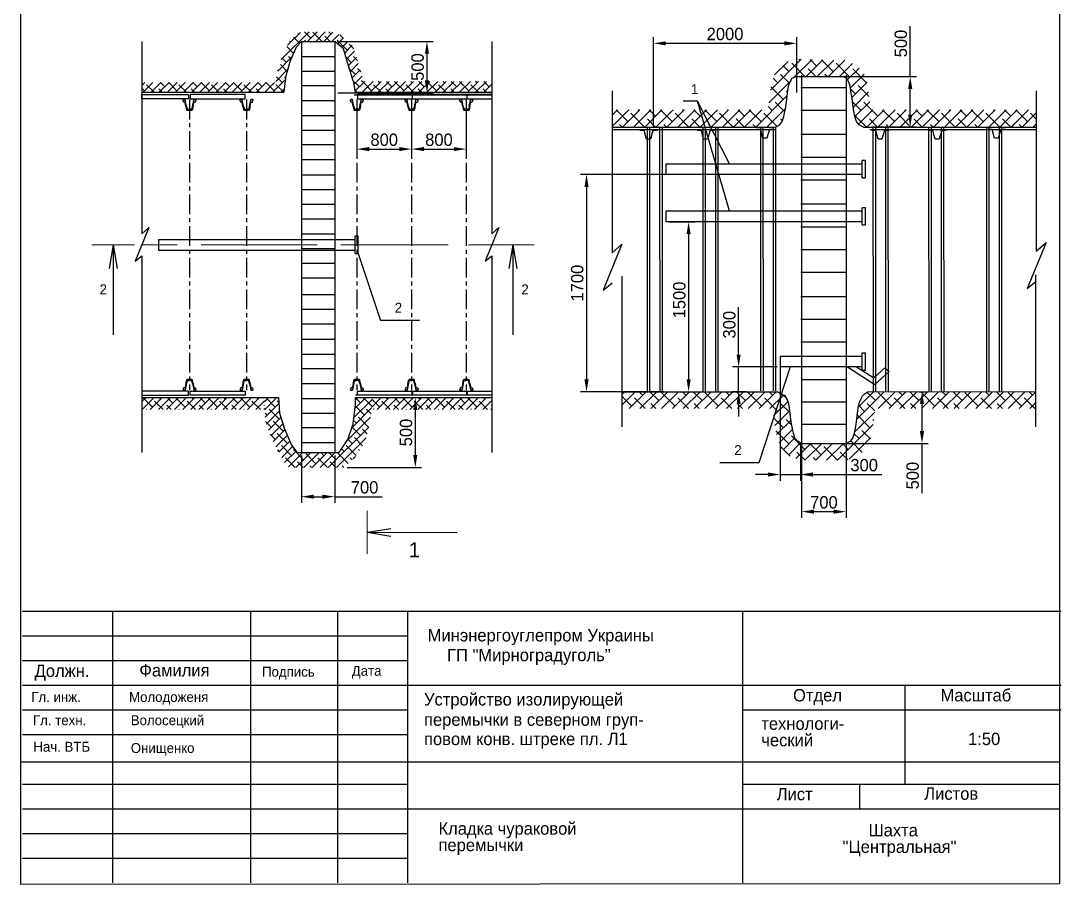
# Model space of a CAD drawing. Header units: millimetres. Extents: x 220 to 847, y -60 to 585.
# Drawn here: x 336.4 to 546.7, y 270.3 to 444.9 of the extents above; entities that cross this region are included whole.
import ezdxf

# ---------------------------------------------------------------- set-up
doc = ezdxf.new("R2010")
doc.units = ezdxf.units.MM
doc.linetypes.add('CENTERX2', pattern=[4, 2.5, -0.5, 0.5, -0.5])
doc.dimstyles.new('ISO-25', dxfattribs={"dimtxt": 2.5, "dimasz": 2.5, "dimexe": 1.25, "dimexo": 0.625, "dimtad": 1, "dimtxsty": 'Standard', "dimcen": 2.5, "dimadec": 0, "dimazin": 0, "dimtfac": 1, "dimtmove": 0, "dimatfit": 3, "dimfxl": 0, "dimarcsym": 0})
pattern_1 = [(45, (109.6359, 346.2742), (-0.8199856, 0.8199856), []), (135, (109.6359, 346.2742), (-2.4599568, 0.8199856), [2.899087, -1.739452])]

# ---------------------------------------------------------------- blocks, each defined once
blk = doc.blocks.new('*D72')
at = {"color": 0, "lineweight": -2}
for p, q in [((400.42, 440.75), (419.73, 440.75)), ((418.48, 438.25), (418.48, 432.86)), ((400.46, 430.36), (419.73, 430.36))]:
    blk.add_line(p, q, dxfattribs=at)
at = {"color": 0}
for points in [[(418.06, 438.25), (418.9, 438.25), (418.48, 440.75)], [(418.06, 432.86), (418.9, 432.86), (418.48, 430.36)]]:
    blk.add_solid(points, dxfattribs=at)
at = {"layer": 'Defpoints', "color": 0}
for p in [(399.8, 440.75), (399.83, 430.36), (418.48, 430.36)]:
    blk.add_point(p, dxfattribs=at)
at = {"color": 0, "insert": (416.61, 435.55), "char_height": 2.5, "attachment_point": 5, "rotation": 90}
blk.add_mtext('500', dxfattribs=at)
blk = doc.blocks.new('*D73')
at = {"color": 0, "lineweight": -2}
for p, q in [((393.1, 356.99), (393.1, 347.42)), ((399.83, 356.99), (399.83, 347.42)), ((395.6, 348.67), (397.33, 348.67)), ((399.83, 348.67), (409.42, 348.67))]:
    blk.add_line(p, q, dxfattribs=at)
at = {"color": 0}
for points in [[(395.6, 349.08), (395.6, 348.25), (393.1, 348.67)], [(397.33, 349.08), (397.33, 348.25), (399.83, 348.67)]]:
    blk.add_solid(points, dxfattribs=at)
at = {"layer": 'Defpoints', "color": 0}
for p in [(393.1, 357.61), (399.83, 357.61), (399.83, 348.67)]:
    blk.add_point(p, dxfattribs=at)
at = {"color": 0, "insert": (405.87, 350.54), "char_height": 2.5, "attachment_point": 5}
blk.add_mtext('700', dxfattribs=at)
blk = doc.blocks.new('*D76')
at = {"color": 0, "lineweight": -2}
for p, q in [((516.2, 433.64), (516.2, 443.85)), ((499.59, 433.64), (517.45, 433.64)), ((516.2, 425.93), (516.2, 431.14)), ((508.46, 423.43), (517.45, 423.43))]:
    blk.add_line(p, q, dxfattribs=at)
at = {"color": 0}
for points in [[(515.78, 431.14), (516.61, 431.14), (516.2, 433.64)], [(515.78, 425.93), (516.61, 425.93), (516.2, 423.43)]]:
    blk.add_solid(points, dxfattribs=at)
at = {"layer": 'Defpoints', "color": 0}
for p in [(498.96, 433.64), (507.84, 423.43), (516.2, 423.43)]:
    blk.add_point(p, dxfattribs=at)
at = {"color": 0, "insert": (514.32, 440.31), "char_height": 2.5, "attachment_point": 5, "rotation": 90}
blk.add_mtext('500', dxfattribs=at)
blk = doc.blocks.new('*D77')
at = {"color": 0, "lineweight": -2}
for p, q in [((494.25, 360.54), (494.25, 344.39)), ((503.24, 360.54), (503.24, 344.39)), ((496.75, 345.64), (500.74, 345.64))]:
    blk.add_line(p, q, dxfattribs=at)
at = {"color": 0}
for points in [[(496.75, 346.05), (496.75, 345.22), (494.25, 345.64)], [(500.74, 346.05), (500.74, 345.22), (503.24, 345.64)]]:
    blk.add_solid(points, dxfattribs=at)
at = {"layer": 'Defpoints', "color": 0}
for p in [(494.25, 361.16), (503.24, 361.16), (503.24, 345.64)]:
    blk.add_point(p, dxfattribs=at)
at = {"color": 0, "insert": (498.75, 347.51), "char_height": 2.5, "attachment_point": 5}
blk.add_mtext('700', dxfattribs=at)
blk = doc.blocks.new('*D78')
at = {"color": 0, "lineweight": -2}
for p, q in [((518.02, 369.9), (519.83, 369.9)), ((518.58, 367.4), (518.58, 361.93)), ((500.99, 359.43), (519.83, 359.43)), ((518.58, 359.43), (518.58, 349.39))]:
    blk.add_line(p, q, dxfattribs=at)
at = {"color": 0}
for points in [[(518.16, 367.4), (519, 367.4), (518.58, 369.9)], [(518.16, 361.93), (519, 361.93), (518.58, 359.43)]]:
    blk.add_solid(points, dxfattribs=at)
at = {"layer": 'Defpoints', "color": 0}
for p in [(517.4, 369.9), (518.58, 369.9), (500.36, 359.43)]:
    blk.add_point(p, dxfattribs=at)
at = {"color": 0, "insert": (516.7, 352.93), "char_height": 2.5, "attachment_point": 5, "rotation": 90}
blk.add_mtext('500', dxfattribs=at)
blk = doc.blocks.new('*D67')
at = {"color": 0, "lineweight": -2}
for p, q in [((464.28, 423.32), (464.28, 441.59)), ((490.75, 440.34), (466.78, 440.34)), ((493.25, 430.38), (493.25, 441.59))]:
    blk.add_line(p, q, dxfattribs=at)
at = {"color": 0}
for points in [[(466.78, 440.76), (466.78, 439.93), (464.28, 440.34)], [(490.75, 440.76), (490.75, 439.93), (493.25, 440.34)]]:
    blk.add_solid(points, dxfattribs=at)
at = {"layer": 'Defpoints', "color": 0}
for p in [(464.28, 440.34), (493.25, 429.76), (464.28, 422.7)]:
    blk.add_point(p, dxfattribs=at)
at = {"color": 0, "insert": (478.76, 442.22), "char_height": 2.5, "attachment_point": 5}
blk.add_mtext('2000', dxfattribs=at)
blk = doc.blocks.new('*D71')
at = {"color": 0, "lineweight": -2}
for p, q in [((409.85, 368.71), (417.38, 368.71)), ((416.13, 366.21), (416.13, 357.07)), ((402.32, 354.57), (417.38, 354.57))]:
    blk.add_line(p, q, dxfattribs=at)
at = {"color": 0}
for points in [[(415.71, 366.21), (416.54, 366.21), (416.13, 368.71)], [(415.71, 357.07), (416.54, 357.07), (416.13, 354.57)]]:
    blk.add_solid(points, dxfattribs=at)
at = {"layer": 'Defpoints', "color": 0}
for p in [(409.23, 368.71), (401.7, 354.57), (416.13, 354.57)]:
    blk.add_point(p, dxfattribs=at)
at = {"color": 0, "insert": (414.25, 361.64), "char_height": 2.5, "attachment_point": 5, "rotation": 90}
blk.add_mtext('500', dxfattribs=at)
blk = doc.blocks.new('*D79')
at = {"color": 0, "lineweight": -2}
for p, q in [((489.93, 374.99), (489.93, 351.9)), ((494.02, 359.66), (494.02, 351.9)), ((487.43, 353.15), (484.93, 353.15)), ((489.93, 353.15), (494.02, 353.15)), ((496.52, 353.15), (510.43, 353.15))]:
    blk.add_line(p, q, dxfattribs=at)
at = {"color": 0}
for points in [[(487.43, 353.57), (487.43, 352.74), (489.93, 353.15)], [(496.52, 353.57), (496.52, 352.74), (494.02, 353.15)]]:
    blk.add_solid(points, dxfattribs=at)
at = {"layer": 'Defpoints', "color": 0}
for p in [(489.93, 375.62), (494.02, 360.29), (494.02, 353.15)]:
    blk.add_point(p, dxfattribs=at)
at = {"color": 0, "insert": (506.89, 355.03), "char_height": 2.5, "attachment_point": 5}
blk.add_mtext('300', dxfattribs=at)
blk = doc.blocks.new('*D80')
at = {"color": 0, "lineweight": -2}
for p, q in [((481.5, 377.4), (481.5, 386.98)), ((489.28, 374.9), (480.25, 374.9)), ((481.5, 369.89), (481.5, 374.9)), ((483.03, 369.89), (480.25, 369.89)), ((481.5, 367.39), (481.5, 364.89))]:
    blk.add_line(p, q, dxfattribs=at)
at = {"color": 0}
for points in [[(481.09, 377.4), (481.92, 377.4), (481.5, 374.9)], [(481.09, 367.39), (481.92, 367.39), (481.5, 369.89)]]:
    blk.add_solid(points, dxfattribs=at)
at = {"layer": 'Defpoints', "color": 0}
for p in [(481.5, 374.9), (489.9, 374.9), (483.65, 369.89)]:
    blk.add_point(p, dxfattribs=at)
at = {"color": 0, "insert": (479.63, 383.44), "char_height": 2.5, "attachment_point": 5, "rotation": 90}
blk.add_mtext('300', dxfattribs=at)
blk = doc.blocks.new('*D81')
at = {"color": 0, "lineweight": -2}
for p, q in [((472.7, 413.8), (449.5, 413.8)), ((450.75, 411.3), (450.75, 372.39)), ((466.44, 369.89), (449.5, 369.89))]:
    blk.add_line(p, q, dxfattribs=at)
at = {"color": 0}
for points in [[(450.33, 411.3), (451.17, 411.3), (450.75, 413.8)], [(450.33, 372.39), (451.17, 372.39), (450.75, 369.89)]]:
    blk.add_solid(points, dxfattribs=at)
at = {"layer": 'Defpoints', "color": 0}
for p in [(473.33, 413.8), (450.75, 369.89), (467.07, 369.89)]:
    blk.add_point(p, dxfattribs=at)
at = {"color": 0, "insert": (448.88, 391.85), "char_height": 2.5, "attachment_point": 5, "rotation": 90}
blk.add_mtext('1700', dxfattribs=at)
blk = doc.blocks.new('*D82')
at = {"color": 0, "lineweight": -2}
for p, q in [((467.48, 404.26), (472.64, 404.26)), ((471.39, 401.76), (471.39, 372.39)), ((467.69, 369.89), (472.64, 369.89))]:
    blk.add_line(p, q, dxfattribs=at)
at = {"color": 0}
for points in [[(470.98, 401.76), (471.81, 401.76), (471.39, 404.26)], [(470.98, 372.39), (471.81, 372.39), (471.39, 369.89)]]:
    blk.add_solid(points, dxfattribs=at)
at = {"layer": 'Defpoints', "color": 0}
for p in [(466.86, 404.26), (467.07, 369.89), (471.39, 369.89)]:
    blk.add_point(p, dxfattribs=at)
at = {"color": 0, "insert": (469.52, 388.44), "char_height": 2.5, "attachment_point": 5, "rotation": 90}
blk.add_mtext('1500', dxfattribs=at)
blk = doc.blocks.new('Рама после осадки')
at = {"color": 7}
for p, q in [((643.43, 302.03), (643.39, 302.22)), ((643.45, 302.3), (643.6, 302.3)), ((643.6, 302.3), (643.45, 302.3)), ((643.59, 301.98), (643.49, 301.98)), ((643.59, 301.98), (643.49, 301.98)), ((643.75, 301.42), (643.65, 301.93)), ((643.83, 301.42), (643.67, 302.24)), ((643.75, 301.42), (643.86, 300.97)), ((643.83, 301.42), (643.91, 301.15)), ((644.58, 301.43), (644.51, 301.15)), ((644.66, 301.43), (644.55, 300.98)), ((644.58, 301.43), (644.74, 302.24)), ((644.66, 301.43), (644.76, 301.94)), ((644.96, 302.3), (644.81, 302.3)), ((644.81, 302.3), (644.96, 302.3)), ((644.82, 301.98), (644.92, 301.98)), ((644.82, 301.98), (644.92, 301.98)), ((644.98, 302.03), (645.02, 302.23)), ((644.49, 300.93), (643.92, 300.93)), ((644.01, 301.07), (644.21, 301.07)), ((644.4, 301.07), (644.21, 301.07)), ((644.49, 266.93), (643.92, 266.93)), ((643.43, 265.83), (643.39, 265.63)), ((643.59, 265.88), (643.49, 265.88)), ((643.59, 265.88), (643.49, 265.88)), ((643.75, 266.43), (643.65, 265.93)), ((643.83, 266.43), (643.67, 265.62)), ((643.75, 266.43), (643.86, 266.88)), ((643.83, 266.43), (643.91, 266.71)), ((644.01, 266.79), (644.21, 266.79)), ((644.4, 266.79), (644.21, 266.79)), ((644.58, 266.43), (644.51, 266.71)), ((644.66, 266.43), (644.55, 266.88)), ((644.58, 266.43), (644.74, 265.62)), ((644.66, 266.43), (644.76, 265.92)), ((644.82, 265.87), (644.92, 265.87)), ((644.82, 265.87), (644.92, 265.87)), ((644.98, 265.83), (645.02, 265.63)), ((643.45, 265.56), (643.6, 265.56)), ((643.6, 265.56), (643.45, 265.56)), ((644.96, 265.56), (644.81, 265.56)), ((644.81, 265.56), (644.96, 265.56))]:
    blk.add_line(p, q, dxfattribs=at)
at = {"color": 253, "linetype": 'CENTERX2'}
blk.add_line((644.21, 265.56), (644.21, 302.3), dxfattribs=at)
at = {"color": 7}
for centre, major_axis, start_param, end_param in [((643.45, 302.24), (0.0424, 0.0424), 0.787693, 2.555053), ((643.49, 302.04), (-0.0424, 0.0424), 0.984257, 2.358489), ((643.59, 301.92), (0.0424, 0.0424), 5.695083, 7.070878), ((643.6, 302.23), (-0.0495, 0.0495), 4.125849, 5.500082), ((644.01, 301.18), (0.0778, 0.0778), 2.621175, 3.929286), ((644.4, 301.18), (0.0778, 0.0778), 3.929286, 5.237396), ((644.81, 302.23), (0.0495, 0.0495), 0.787693, 2.161926), ((644.82, 301.92), (0.0424, 0.0424), 0.787693, 2.163488), ((644.92, 302.04), (-0.0424, 0.0424), 2.358489, 3.732722), ((644.96, 302.24), (-0.0424, 0.0424), 3.732722, 5.500082), ((643.92, 300.99), (0.0424, 0.0424), 2.604123, 3.929286), ((644.49, 300.99), (0.0424, 0.0424), 3.929286, 5.254448), ((643.92, 266.87), (0.0424, 0.0424), 0.783103, 2.108266), ((644.49, 266.87), (-0.0424, 0.0424), 4.17033, 5.495492), ((643.45, 265.62), (-0.0424, 0.0424), 0.58654, 2.3539), ((643.49, 265.82), (0.0424, 0.0424), 0.783103, 2.157336), ((643.59, 265.94), (-0.0424, 0.0424), 2.3539, 3.729695), ((643.6, 265.63), (0.0495, 0.0495), 3.924696, 5.298929), ((644.01, 266.68), (0.0778, 0.0778), 0.783103, 2.091214), ((644.4, 266.68), (-0.0778, 0.0778), 4.187382, 5.495492), ((644.81, 265.63), (0.0495, 0.0495), 2.550463, 3.924696), ((644.82, 265.93), (0.0424, 0.0424), 2.548901, 3.924696), ((644.92, 265.81), (-0.0424, 0.0424), 4.12126, 5.495492), ((644.96, 265.62), (-0.0424, 0.0424), 2.3539, 4.12126)]:
    blk.add_ellipse(centre, major_axis=major_axis, ratio=1, start_param=start_param, end_param=end_param, dxfattribs=at)
blk = doc.blocks.new('*D65')
at = {"color": 0, "lineweight": -2}
for p, q in [((404.31, 426.16), (404.31, 417.71)), ((415.38, 426.16), (415.38, 417.71)), ((406.81, 418.96), (412.88, 418.96))]:
    blk.add_line(p, q, dxfattribs=at)
at = {"color": 0}
for points in [[(406.81, 419.38), (406.81, 418.55), (404.31, 418.96)], [(412.88, 419.38), (412.88, 418.55), (415.38, 418.96)]]:
    blk.add_solid(points, dxfattribs=at)
at = {"layer": 'Defpoints', "color": 0}
for p in [(404.31, 426.79), (415.38, 426.79), (415.38, 418.96)]:
    blk.add_point(p, dxfattribs=at)
at = {"color": 0, "insert": (409.84, 420.84), "char_height": 2.5, "attachment_point": 5}
blk.add_mtext('800', dxfattribs=at)
blk = doc.blocks.new('*D66')
at = {"color": 0, "lineweight": -2}
for p, q in [((415.38, 426.16), (415.38, 417.71)), ((426.44, 426.16), (426.44, 417.71)), ((417.88, 418.96), (423.94, 418.96))]:
    blk.add_line(p, q, dxfattribs=at)
at = {"color": 0}
for points in [[(417.88, 419.38), (417.88, 418.55), (415.38, 418.96)], [(423.94, 419.38), (423.94, 418.55), (426.44, 418.96)]]:
    blk.add_solid(points, dxfattribs=at)
at = {"layer": 'Defpoints', "color": 0}
for p in [(415.38, 426.79), (426.44, 426.79), (426.44, 418.96)]:
    blk.add_point(p, dxfattribs=at)
at = {"color": 0, "insert": (420.91, 420.84), "char_height": 2.5, "attachment_point": 5}
blk.add_mtext('800', dxfattribs=at)

msp = doc.modelspace()

# ---------------------------------------------------------------- hatches: boundary and pattern name
h = msp.add_hatch()
h.set_pattern_fill('ANSI38', color=256, scale=0.365239, style=0)
h.set_pattern_definition(pattern_1)
h.paths.add_polyline_path([(389.89, 433.334), (390.795, 436.692), (392.098, 439.666), (393.098, 440.749), (399.832, 440.749), (401.622, 439.23), (402.636, 435.83), (403.544, 432.786), (403.963, 430.44), (406.085, 430.44), (405.707, 432.561), (404.56, 436.404), (403.546, 439.804), (401.027, 442.004), (399.762, 442.579), (398.015, 442.69), (396.291, 442.69), (394.383, 442.69), (393.141, 442.69), (391.971, 442.129), (390.764, 440.877), (389.697, 438.885), (389.086, 437.259), (388.358, 434.944), (387.849, 432.405), (360.843, 432.405), (360.843, 430.44), (389.525, 430.44)])
h = msp.add_hatch()
h.set_pattern_fill('ANSI38', color=256, scale=0.5, style=0)
h.set_pattern_definition([(45, (0, 338.0857), (-1.122532, 1.122532), []), (135, (0, 338.0857), (-3.367596, 1.122532), [3.96875, -2.38125])])
h.paths.add_polyline_path([(507.697, 431.289), (507.443, 432.644), (506.806, 434.245), (506.379, 434.998), (503.743, 436.871), (493.233, 437.139), (491.151, 436.613), (488.961, 434.4), (488.252, 432.739), (488.004, 431.5), (487.756, 429.518), (487.568, 427.966), (487.369, 426.926), (455.91, 426.926), (455.91, 423.426), (488.924, 423.426), (489.817, 423.9), (490.315, 424.538), (490.648, 425.535), (490.849, 426.532), (491.029, 427.428), (491.23, 429.098), (491.44, 430.837), (491.661, 431.984), (492.035, 432.771), (492.288, 433.304), (493.224, 433.639), (502.443, 433.639), (503.379, 433.304), (503.632, 432.771), (504.006, 431.984), (504.227, 430.837), (504.437, 429.098), (504.638, 427.428), (504.819, 426.532), (505.019, 425.535), (505.352, 424.538), (505.85, 423.9), (506.743, 423.426), (541.703, 423.426), (541.703, 426.926), (508.31, 426.926), (508.25, 427.223), (508.096, 427.984), (507.911, 429.517)])
h = msp.add_hatch()
h.set_pattern_fill('ANSI38', color=256, scale=0.365239, style=0)
h.set_pattern_definition(pattern_1)
h.paths.add_polyline_path([(431.616, 432.66), (405.689, 432.66), (406.085, 430.44), (431.616, 430.44)])
h = msp.add_hatch()
h.set_pattern_fill('ANSI38', color=256, scale=0.365239, style=0)
h.set_pattern_definition(pattern_1)
h.paths.add_polyline_path([(385.702, 366.302), (385.571, 368.734), (360.843, 368.734), (360.843, 366.302)])
h = msp.add_hatch()
h.set_pattern_fill('ANSI38', color=256, scale=0.3652, style=0)
h.set_pattern_definition([(45, (0, 329.9017), (-0.8198974, 0.8198974), []), (135, (0, 329.9017), (-2.459692, 0.8198974), [2.898775, -1.739265])])
h.paths.add_polyline_path([(388.651, 365.59), (388.492, 368.734), (385.571, 368.734), (385.838, 363.775), (387.167, 360.215), (388.83, 357.131), (389.945, 355.062), (390.777, 354.568), (401.7, 354.568), (403.98, 356.704), (406.022, 359.836), (406.788, 363.043), (407.334, 366.161), (407.48, 368.711), (404.018, 368.71), (404.018, 367.286), (403.591, 363.413), (402.471, 360.216), (400.721, 357.614), (392.209, 357.614), (391.088, 359.112), (389.668, 362.359)])
h = msp.add_hatch()
h.set_pattern_fill('ANSI38', color=256, scale=0.365239, style=0)
h.set_pattern_definition(pattern_1)
h.paths.add_polyline_path([(431.616, 366.284), (431.616, 368.716), (407.48, 368.711), (407.341, 366.279)])
h = msp.add_hatch()
h.set_pattern_fill('ANSI38', color=256, scale=0.487642, style=0)
h.set_pattern_definition([(45, (13.2175, 340.7188), (-1.0947876, 1.0947876), []), (135, (13.2175, 340.7188), (-3.2843628, 1.0947876), [3.870659, -2.322395])])
h.paths.add_polyline_path([(491.213, 368.544), (490.966, 369.064), (490.053, 369.39), (489.343, 369.894), (457.859, 369.886), (457.859, 366.473), (487.941, 366.48), (488.428, 366.06), (488.61, 364.551), (489.023, 361.808), (489.318, 360.455), (490.14, 358.521), (491.665, 356.962), (494.087, 356.046), (503.242, 356.017), (505.65, 356.85), (507.248, 358.368), (508.147, 360.367), (508.685, 362.922), (508.883, 364.551), (509.079, 366.168), (509.229, 366.485), (541.531, 366.492), (541.531, 369.906), (507.638, 369.898), (507.278, 369.684), (506.915, 369.433), (506.527, 369.064), (506.281, 368.544), (505.916, 367.776), (505.7, 366.658), (505.494, 364.961), (505.297, 363.333), (505.12, 362.459), (504.924, 361.488), (504.599, 360.515), (504.113, 359.893), (503.242, 359.431), (494.251, 359.431), (493.38, 359.893), (492.894, 360.515), (492.569, 361.488), (492.373, 362.459), (492.197, 363.333), (491.999, 364.961), (491.794, 366.658), (491.577, 367.776)])

# ---------------------------------------------------------------- linework, layer by layer
for p, q in [((336.358, 270.303), (336.358, 585.013)), ((546.358, 585.013), (546.358, 270.415)), ((360.843, 440.749), (360.843, 401.805)), ((392.098, 439.666), (393.098, 440.749)), ((393.098, 440.749), (393.098, 357.614)), ((393.098, 440.749), (399.832, 440.749)), ((399.832, 440.749), (399.832, 357.614)), ((401.622, 439.23), (399.832, 440.749)), ((431.616, 440.749), (431.616, 401.805)), ((390.795, 436.692), (392.098, 439.666)), ((393.098, 437.711), (399.832, 437.711)), ((402.636, 435.83), (401.622, 439.23)), ((389.89, 433.334), (390.795, 436.692)), ((403.544, 432.786), (402.636, 435.83)), ((393.098, 434.719), (399.832, 434.719)), ((492.288, 433.304), (493.224, 433.639)), ((493.224, 433.639), (502.443, 433.639)), ((494.251, 433.911), (494.251, 359.431)), ((503.379, 433.304), (502.443, 433.639)), ((503.242, 433.911), (503.242, 359.431)), ((389.89, 433.334), (389.525, 430.44)), ((389.89, 433.334), (389.89, 433.334)), ((393.098, 431.789), (399.832, 431.789)), ((403.544, 432.786), (403.963, 430.44)), ((491.44, 430.837), (491.661, 431.984)), ((491.661, 431.984), (492.035, 432.771)), ((492.035, 432.771), (492.288, 433.304)), ((494.051, 431.39), (503.27, 431.39)), ((503.632, 432.771), (503.379, 433.304)), ((504.006, 431.984), (503.632, 432.771)), ((504.227, 430.837), (504.006, 431.984)), ((360.843, 430.44), (389.525, 430.44)), ((403.762, 429.943), (431.616, 429.943)), ((403.963, 430.44), (431.616, 430.44)), ((455.91, 430.747), (455.91, 397.995)), ((491.23, 429.098), (491.44, 430.837)), ((504.437, 429.098), (504.227, 430.837)), ((541.703, 430.747), (541.703, 398.313)), ((393.098, 428.797), (399.832, 428.797)), ((473.159, 428.666), (470.266, 428.666)), ((479.678, 416.005), (473.159, 428.666)), ((479.678, 406.465), (473.159, 428.666)), ((490.849, 426.532), (491.029, 427.428)), ((491.029, 427.428), (491.23, 429.098)), ((504.638, 427.428), (504.437, 429.098)), ((504.819, 426.532), (504.638, 427.428)), ((393.098, 425.778), (399.832, 425.778)), ((490.315, 424.538), (490.648, 425.535)), ((490.648, 425.535), (490.849, 426.532)), ((494.051, 426.836), (503.27, 426.836)), ((505.019, 425.535), (504.819, 426.532)), ((505.352, 424.538), (505.019, 425.535)), ((455.91, 423.426), (488.924, 423.426)), ((455.91, 422.911), (489.06, 422.911)), ((462.993, 423.239), (463.006, 369.898)), ((463.481, 423.239), (463.494, 369.898)), ((465.537, 423.239), (465.549, 369.898)), ((466.025, 423.239), (466.037, 369.898)), ((474.254, 423.239), (474.266, 369.898)), ((474.741, 423.239), (474.754, 369.898)), ((476.797, 423.239), (476.81, 369.898)), ((477.285, 423.239), (477.297, 369.898)), ((485.957, 422.911), (485.077, 422.911)), ((485.939, 423.447), (485.952, 370.106)), ((486.396, 421.155), (485.957, 422.911)), ((486.427, 423.447), (486.439, 370.106)), ((487.715, 422.911), (487.188, 421.155)), ((488.644, 422.911), (487.715, 422.911)), ((488.483, 423.447), (488.495, 370.106)), ((488.924, 423.426), (489.817, 423.9)), ((488.97, 423.447), (488.983, 370.106)), ((489.817, 423.9), (490.315, 424.538)), ((505.85, 423.9), (505.352, 424.538)), ((506.743, 423.426), (505.85, 423.9)), ((506.743, 423.426), (541.703, 423.426)), ((506.743, 423.426), (541.703, 423.426)), ((506.743, 423.426), (541.703, 423.426)), ((506.743, 423.426), (541.703, 423.426)), ((508.005, 422.911), (541.703, 422.911)), ((508.667, 423.239), (508.679, 371.516)), ((509.155, 423.239), (509.167, 371.958)), ((511.211, 423.239), (511.222, 373.214)), ((511.698, 423.239), (511.711, 369.898)), ((519.927, 423.239), (519.94, 369.898)), ((520.415, 423.239), (520.427, 369.898)), ((522.471, 423.239), (522.483, 369.898)), ((522.958, 423.239), (522.971, 369.898)), ((531.613, 423.447), (531.626, 369.904)), ((532.788, 422.911), (531.908, 422.911)), ((532.101, 423.447), (532.113, 369.904)), ((533.227, 421.155), (532.788, 422.911)), ((534.546, 422.911), (534.019, 421.155)), ((534.157, 423.447), (534.169, 369.904)), ((535.476, 422.911), (534.546, 422.911)), ((534.644, 423.447), (534.657, 369.904)), ((393.098, 422.787), (399.832, 422.787)), ((462.429, 422.698), (461.55, 422.698)), ((462.869, 420.942), (462.429, 422.698)), ((463.66, 420.942), (462.869, 420.942)), ((464.188, 422.698), (463.66, 420.942)), ((465.117, 422.698), (464.188, 422.698)), ((473.975, 422.698), (473.095, 422.698)), ((474.414, 420.942), (473.975, 422.698)), ((475.206, 420.942), (474.414, 420.942)), ((475.733, 422.698), (475.206, 420.942)), ((476.663, 422.698), (475.733, 422.698)), ((487.188, 421.155), (486.396, 421.155)), ((494.051, 421.948), (503.27, 421.948)), ((509.26, 422.698), (508.381, 422.698)), ((509.7, 420.942), (509.26, 422.698)), ((510.491, 420.942), (509.7, 420.942)), ((511.019, 422.698), (510.491, 420.942)), ((511.948, 422.698), (511.019, 422.698)), ((520.806, 422.698), (519.926, 422.698)), ((521.245, 420.942), (520.806, 422.698)), ((522.037, 420.942), (521.245, 420.942)), ((522.565, 422.698), (522.037, 420.942)), ((523.494, 422.698), (522.565, 422.698)), ((534.019, 421.155), (533.227, 421.155)), ((393.098, 419.856), (399.832, 419.856)), ((393.098, 416.865), (399.832, 416.865)), ((494.051, 417.348), (503.27, 417.348)), ((507.147, 416.649), (506.507, 416.649)), ((506.507, 413.168), (506.507, 416.649)), ((507.147, 413.168), (507.147, 416.649)), ((466.857, 413.804), (466.857, 416.005)), ((466.857, 416.005), (506.498, 416.005)), ((393.098, 413.753), (399.832, 413.753)), ((506.498, 413.804), (466.857, 413.804)), ((494.051, 412.748), (503.27, 412.748)), ((494.051, 412.748), (503.27, 412.748)), ((506.507, 413.168), (507.147, 413.168)), ((393.098, 410.762), (399.832, 410.762)), ((393.098, 407.831), (399.832, 407.831)), ((466.857, 404.265), (466.857, 406.465)), ((466.857, 406.465), (506.498, 406.465)), ((494.051, 407.86), (503.27, 407.86)), ((507.147, 407.109), (506.507, 407.109)), ((506.507, 403.628), (506.507, 407.109)), ((507.147, 403.628), (507.147, 407.109)), ((393.098, 404.84), (399.832, 404.84)), ((506.498, 404.265), (466.857, 404.265)), ((362.276, 403.095), (359.507, 396.274)), ((360.843, 401.805), (362.276, 403.095)), ((393.098, 401.821), (399.832, 401.821)), ((433.05, 403.095), (430.28, 396.274)), ((431.616, 401.805), (433.05, 403.095)), ((494.051, 403.259), (503.27, 403.259)), ((506.507, 403.628), (507.147, 403.628)), ((364.297, 398.483), (364.297, 400.684)), ((364.297, 400.684), (403.938, 400.684)), ((404.587, 401.328), (403.947, 401.328)), ((403.947, 397.847), (403.947, 401.328)), ((404.587, 397.847), (404.587, 401.328)), ((457.872, 399.761), (454.081, 390.424)), ((455.91, 397.995), (457.872, 399.761)), ((543.665, 400.08), (539.874, 390.742)), ((541.703, 398.313), (543.665, 400.08)), ((355.039, 399.587), (354.252, 394.811)), ((355.039, 399.587), (355.826, 394.811)), ((355.039, 399.587), (355.039, 381.369)), ((403.938, 398.483), (364.297, 398.483)), ((393.098, 398.829), (399.832, 398.829)), ((403.947, 397.847), (404.587, 397.847)), ((404.587, 397.847), (409.079, 384.275)), ((435.847, 399.587), (435.06, 394.811)), ((435.847, 399.587), (436.634, 394.811)), ((435.847, 399.587), (435.847, 381.369)), ((494.051, 398.659), (503.27, 398.659)), ((359.507, 396.274), (360.843, 397.38)), ((360.843, 397.38), (360.843, 357.614)), ((393.098, 395.899), (399.832, 395.899)), ((430.28, 396.274), (431.616, 397.38)), ((431.616, 397.38), (431.616, 357.614)), ((494.051, 394.059), (503.27, 394.059)), ((494.051, 394.059), (503.27, 394.059)), ((541.531, 393.551), (541.531, 362.819)), ((393.098, 392.907), (399.832, 392.907)), ((454.081, 390.424), (455.91, 391.938)), ((457.859, 393.24), (457.859, 362.819)), ((539.874, 390.742), (541.703, 392.256)), ((393.098, 389.523), (399.832, 389.523)), ((494.051, 389.171), (503.27, 389.171)), ((393.098, 386.592), (399.832, 386.592)), ((393.098, 383.601), (399.832, 383.601)), ((416.969, 384.275), (409.079, 384.275)), ((494.051, 384.57), (503.27, 384.57)), ((393.098, 380.489), (399.832, 380.489)), ((494.051, 379.97), (503.27, 379.97)), ((393.098, 377.498), (399.832, 377.498)), ((489.903, 377.1), (506.498, 377.1)), ((489.903, 377.1), (489.903, 374.9)), ((494.251, 377.1), (503.242, 377.1)), ((494.251, 377.1), (503.242, 377.1)), ((506.507, 374.263), (506.507, 377.745)), ((506.507, 377.745), (507.147, 377.745)), ((507.147, 374.263), (507.147, 377.745)), ((393.098, 374.567), (399.832, 374.567)), ((491.938, 374.9), (485.612, 355.485)), ((506.498, 374.9), (489.903, 374.9)), ((503.488, 374.9), (509.019, 371.342)), ((505.367, 374.9), (508.817, 372.681)), ((508.817, 372.681), (511.064, 374.717)), ((511.064, 374.717), (511.946, 373.994)), ((506.507, 374.263), (507.147, 374.263)), ((509.019, 371.342), (511.946, 373.994)), ((511.222, 373.24), (511.223, 369.898)), ((393.098, 371.576), (399.832, 371.576)), ((494.251, 372.333), (503.242, 372.333)), ((508.679, 371.511), (508.68, 369.898)), ((509.167, 371.971), (509.167, 369.898)), ((360.843, 368.734), (388.492, 368.734)), ((388.492, 368.734), (388.651, 365.59)), ((393.098, 368.557), (399.832, 368.557)), ((431.616, 369.172), (404.003, 369.172)), ((404.018, 368.71), (431.616, 368.716)), ((404.018, 367.286), (404.018, 368.71)), ((457.859, 369.886), (489.343, 369.894)), ((490.053, 369.39), (489.343, 369.894)), ((490.966, 369.064), (490.053, 369.39)), ((491.213, 368.544), (490.966, 369.064)), ((491.577, 367.776), (491.213, 368.544)), ((505.916, 367.776), (506.281, 368.544)), ((506.281, 368.544), (506.527, 369.064)), ((506.527, 369.064), (506.915, 369.433)), ((506.915, 369.433), (507.278, 369.684)), ((507.278, 369.684), (507.638, 369.898)), ((507.638, 369.898), (541.531, 369.906)), ((403.591, 363.413), (404.018, 367.286)), ((491.794, 366.658), (491.577, 367.776)), ((491.999, 364.961), (491.794, 366.658)), ((494.251, 367.847), (503.242, 367.847)), ((505.494, 364.961), (505.7, 366.658)), ((505.7, 366.658), (505.916, 367.776)), ((388.651, 365.59), (389.668, 362.359)), ((393.098, 365.565), (399.832, 365.565)), ((492.197, 363.333), (491.999, 364.961)), ((505.297, 363.333), (505.494, 364.961)), ((389.668, 362.359), (391.088, 359.112)), ((393.098, 362.635), (399.832, 362.635)), ((402.471, 360.216), (403.591, 363.413)), ((492.373, 362.459), (492.197, 363.333)), ((492.569, 361.488), (492.373, 362.459)), ((494.251, 363.36), (503.242, 363.36)), ((504.924, 361.488), (505.12, 362.459)), ((505.12, 362.459), (505.297, 363.333)), ((400.721, 357.614), (402.471, 360.216)), ((492.894, 360.515), (492.569, 361.488)), ((493.38, 359.893), (492.894, 360.515)), ((494.251, 359.431), (493.38, 359.893)), ((503.242, 359.431), (504.113, 359.893)), ((504.113, 359.893), (504.599, 360.515)), ((504.599, 360.515), (504.924, 361.488)), ((391.088, 359.112), (392.209, 357.614)), ((393.098, 359.643), (399.832, 359.643)), ((494.251, 359.431), (503.242, 359.431)), ((392.209, 357.614), (400.721, 357.614)), ((485.612, 355.485), (477.722, 355.485)), ((406.374, 341.459), (411.153, 342.234)), ((406.374, 341.459), (411.149, 340.659)), ((406.374, 341.459), (424.593, 341.413)), ((336.73, 325.548), (546.73, 325.548)), ((354.884, 325.548), (354.884, 270.548)), ((382.787, 325.548), (382.787, 270.548)), ((400.377, 325.548), (400.377, 270.548)), ((414.561, 325.548), (414.561, 270.548)), ((482.294, 325.548), (482.294, 270.548)), ((336.73, 320.548), (414.561, 320.548)), ((336.73, 315.548), (414.561, 315.548)), ((336.73, 310.548), (546.73, 310.548)), ((515.125, 310.548), (515.125, 290.548)), ((336.73, 305.548), (414.561, 305.548)), ((482.294, 305.548), (546.73, 305.548)), ((336.73, 300.548), (414.561, 300.548)), ((546.358, 295.013), (336.358, 295.013)), ((336.73, 290.548), (414.561, 290.548)), ((482.294, 290.548), (546.358, 290.548)), ((505.928, 290.548), (505.928, 285.548)), ((336.73, 285.548), (546.358, 285.548)), ((336.73, 280.548), (414.561, 280.548)), ((336.73, 275.548), (414.561, 275.548)), ((336.358, 270.303), (546.358, 270.415))]:
    msp.add_line(p, q)
at = {"lineweight": 5}
for p, q in [((350.718, 399.587), (359.361, 399.587)), ((360.843, 399.587), (367.952, 399.587)), ((372.827, 399.587), (396.298, 399.587)), ((401.087, 399.587), (422.785, 399.587)), ((426.898, 399.587), (438.4, 399.587)), ((431.525, 399.587), (440.168, 399.587)), ((406.385, 345.78), (406.364, 337.137))]:
    msp.add_line(p, q, dxfattribs=at)
for points in [[(360.843, 430.003), (370.275, 430.003), (370.275, 429.139), (360.843, 429.139)], [(370.612, 429.139), (381.708, 429.139), (381.708, 430.003), (370.612, 430.003)], [(404.445, 429.139), (415.541, 429.139), (415.541, 430.003), (404.445, 430.003)], [(415.51, 429.139), (426.606, 429.139), (426.606, 430.003), (415.51, 430.003)], [(360.843, 369.172), (370.275, 369.172), (370.275, 370.036), (360.843, 370.036)], [(370.612, 370.036), (381.708, 370.036), (381.708, 369.172), (370.612, 369.172)], [(404.445, 370.036), (415.541, 370.036), (415.541, 369.172), (404.445, 369.172)], [(415.51, 370.036), (426.606, 370.036), (426.606, 369.172), (415.51, 369.172)]]:
    msp.add_lwpolyline(points, close=True)
for points in [[(431.616, 430.003), (426.574, 430.003), (426.574, 429.139), (431.616, 429.139)], [(431.616, 369.172), (426.576, 369.172), (426.576, 370.036), (431.616, 370.036)]]:
    msp.add_lwpolyline(points)

# ---------------------------------------------------------------- block references
at = {"xscale": -1.6, "yscale": 1.600000000000023, "zscale": 1.6, "rotation": 180}
for p in [(-660.255, 853.873), (-648.733, 853.873), (-626.422, 853.873), (-615.357, 853.873), (-604.291, 853.873)]:
    msp.add_blockref('Рама после осадки', p, dxfattribs=at)

# ---------------------------------------------------------------- texts
for s, height, p in [('1', 2, (471.844, 430.074)), ('2', 2, (352.296, 389.605)), ('2', 2, (437.573, 389.605)), ('2', 2, (411.972, 385.872)), ('2', 2, (480.615, 357.082)), ('1', 3, (414.822, 336.43)), ('Минэнергоуглепром Украины', 2.5, (418.628, 319.393)), ('ГП "Мирноградуголь"', 2.5, (422.558, 315.397)), ('Должн.', 2.5, (339.152, 312.211)), ('Фамилия', 2.5, (360.324, 312.307)), ('Подпись', 2, (385.138, 312.268)), ('Дата', 2, (403.281, 312.454)), ('Отдел', 2.5, (492.512, 307.271)), ('Масштаб', 2.5, (522.325, 307.271)), ('Гл. инж.', 2, (338.48, 307.161)), ('Молодоженя', 2, (358.25, 307.161)), ('Устройство изолирующей', 2.5, (417.891, 306.437)), ('Гл. техн.', 2, (338.829, 302.46)), ('Волосецкий', 2, (358.599, 302.46)), ('перемычки в северном груп-', 2.5, (417.891, 302.334)), ('технологи-', 2.5, (486.087, 301.523)), ('повом конв. штреке пл. Л1', 2.5, (417.891, 298.432)), ('ческий', 2.5, (486.087, 298.19)), ('1:50', 2.5, (527.9, 298.438)), ('Нач. ВТБ', 2, (338.899, 297.094)), ('Онищенко', 2, (358.599, 296.841)), ('Лист', 2.5, (489.206, 287.277)), ('Листов', 2.5, (519.039, 287.374)), ('Кладка чураковой', 2.5, (420.817, 280.315)), ('Шахта', 2.5, (507.777, 279.971)), ('перемычки', 2.5, (420.817, 276.982)), ('"Центральная"', 2.5, (502.539, 276.637))]:
    msp.add_text(s, height=height).set_placement(p)

# ---------------------------------------------------------------- dimensions: what is measured, and where the dimension line sits
for base, p1, p2, text, picture, middle in [((464.282, 440.344), (493.245, 429.756), (464.282, 422.698), '2000', '*D67', (478.764, 442.219)), ((415.376, 418.964), (404.312, 426.786), (415.376, 426.786), '800', '*D65', (409.844, 420.839)), ((426.441, 418.964), (415.377, 426.786), (426.441, 426.786), '800', '*D66', (420.909, 420.839)), ((503.242, 345.638), (494.251, 361.164), (503.242, 361.164), '700', '*D77', (498.747, 347.513)), ((399.832, 348.668), (393.098, 357.614), (399.832, 357.614), '700', '*D73', (405.874, 350.543))]:
    dim = msp.add_linear_dim(base=base, p1=p1, p2=p2, text=text, dimstyle='ISO-25')
    dim.commit()
    dim.dimension.update_dxf_attribs({"geometry": picture, "text_midpoint": middle})
for base, p1, p2, text, picture, middle in [((516.198, 423.426), (498.963, 433.639), (507.838, 423.426), '500', '*D76', (516.198, 440.306)), ((450.751, 369.888), (473.328, 413.804), (467.067, 369.888), '1700', '*D81', (450.751, 391.846)), ((471.393, 369.888), (466.857, 404.265), (467.067, 369.888), '1500', '*D82', (471.393, 388.438))]:
    dim = msp.add_linear_dim(base=base, p1=p1, p2=p2, angle=90, text=text, dimstyle='ISO-25')
    dim.commit()
    dim.dimension.update_dxf_attribs({"geometry": picture, "text_midpoint": middle, "dimtype": 160})
for base, p1, p2, text, picture, middle in [((418.481, 430.36), (399.799, 440.749), (399.832, 430.36), '500', '*D72', (416.606, 435.555)), ((481.503, 374.9), (483.652, 369.892), (489.903, 374.9), '300', '*D80', (479.628, 383.441)), ((416.128, 354.568), (409.228, 368.711), (401.7, 354.568), '500', '*D71', (414.253, 361.64))]:
    dim = msp.add_linear_dim(base=base, p1=p1, p2=p2, angle=90, text=text, dimstyle='ISO-25')
    dim.commit()
    dim.dimension.update_dxf_attribs({"geometry": picture, "text_midpoint": middle})
dim = msp.add_linear_dim(base=(494.023, 353.153), p1=(489.927, 375.618), p2=(494.023, 360.289), text='300', dimstyle='ISO-25')
dim.commit()
dim.dimension.update_dxf_attribs({"geometry": '*D79', "text_midpoint": (506.887, 353.153), "dimtype": 160})
dim = msp.add_linear_dim(base=(518.579, 369.9), p1=(500.36, 359.431), p2=(517.399, 369.9), angle=90, text='500', dimstyle='ISO-25', override={"dimjust": 0, "dimtih": 0, "dimtoh": 0, "dimtxsty": 'Standard'})
dim.commit()
dim.dimension.update_dxf_attribs({"geometry": '*D78', "text_midpoint": (518.579, 352.929), "dimtype": 160})

doc.saveas('drawing.dxf')
